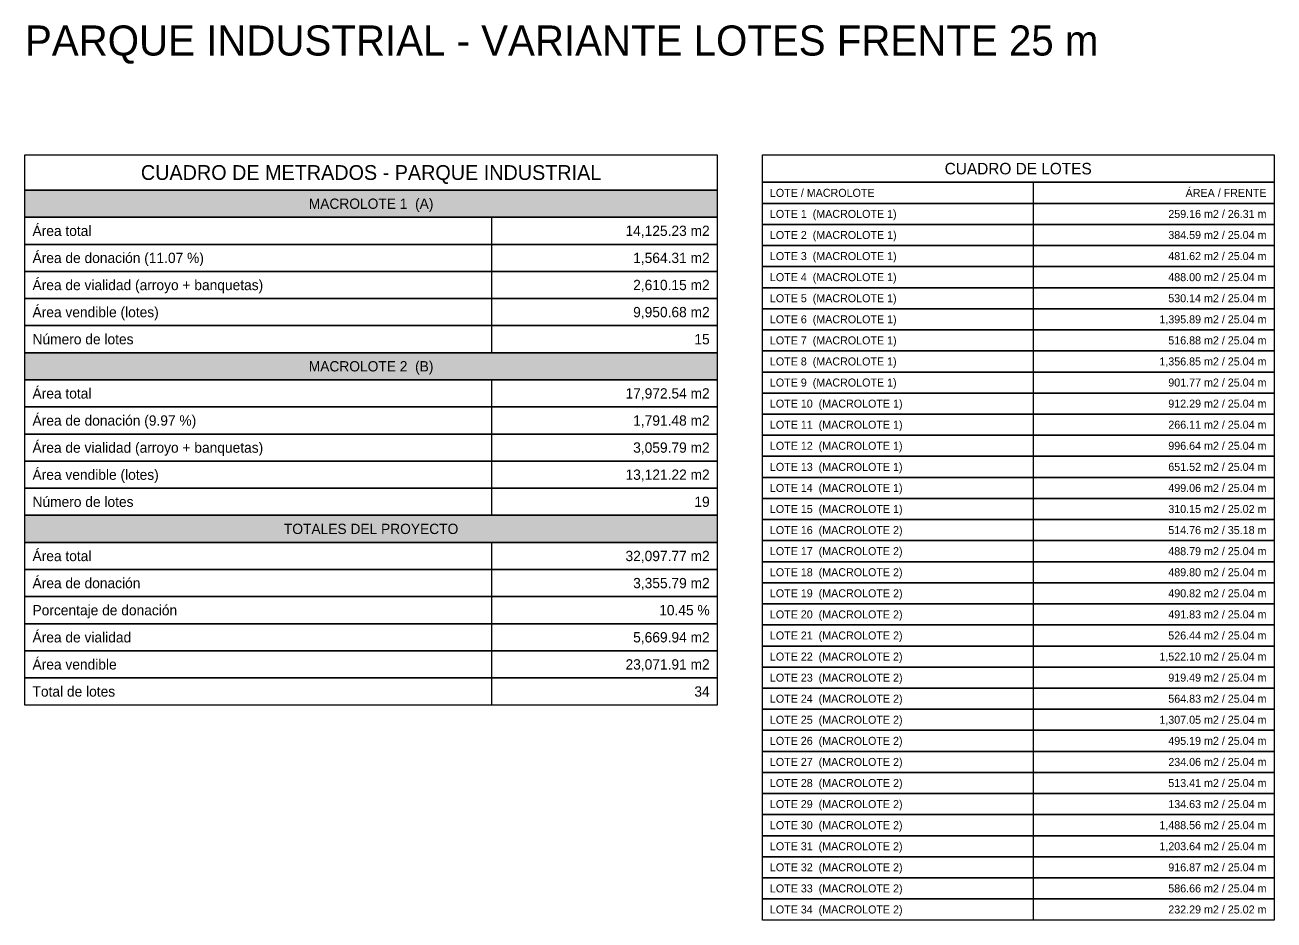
# Model space of a CAD drawing. Header units: metres. Extents: x 357816 to 358234, y 2285110 to 2285487.
# Drawn here: x 357880 to 358046, y 2285368.4 to 2285487.3 of the extents above; entities that cross this region are included whole.
import ezdxf
from ezdxf.enums import TextEntityAlignment as Align

# ---------------------------------------------------------------- set-up
doc = ezdxf.new("R2010")
doc.units = ezdxf.units.M
doc.header["$LTSCALE"] = 0.5
doc.layers.add('TABLA_CONTENIDOS', color=7, linetype='Continuous')
doc.layers.add('TEXTOS', color=7, linetype='Continuous')

# ---------------------------------------------------------------- blocks, each defined once
blk = doc.blocks.new('TABLA_CONTENIDOS')
at = {"layer": 'TABLA_CONTENIDOS', "transparency": 33554508}
for points in [[(0, -4.68), (92, -4.68), (92, -8.28), (0, -8.28)], [(0, -26.28), (92, -26.28), (92, -29.88), (0, -29.88)], [(0, -47.88), (92, -47.88), (92, -51.48), (0, -51.48)]]:
    blk.add_hatch(color=8, dxfattribs=at).paths.add_polyline_path(points)
at = {"layer": 'TABLA_CONTENIDOS'}
for p, q in [((62, -8.28), (62, -11.88)), ((62, -11.88), (62, -15.48)), ((62, -15.48), (62, -19.08)), ((62, -19.08), (62, -22.68)), ((62, -22.68), (62, -26.28)), ((62, -29.88), (62, -33.48)), ((62, -33.48), (62, -37.08)), ((62, -37.08), (62, -40.68)), ((62, -40.68), (62, -44.28)), ((62, -44.28), (62, -47.88)), ((62, -51.48), (62, -55.08)), ((62, -55.08), (62, -58.68)), ((62, -58.68), (62, -62.28)), ((62, -62.28), (62, -65.88)), ((62, -65.88), (62, -69.48)), ((62, -69.48), (62, -73.08))]:
    blk.add_line(p, q, dxfattribs=at)
for points in [[(0, 0), (92, 0), (92, -4.68), (0, -4.68)], [(0, -4.68), (92, -4.68), (92, -8.28), (0, -8.28)], [(0, -8.28), (92, -8.28), (92, -11.88), (0, -11.88)], [(0, -11.88), (92, -11.88), (92, -15.48), (0, -15.48)], [(0, -15.48), (92, -15.48), (92, -19.08), (0, -19.08)], [(0, -19.08), (92, -19.08), (92, -22.68), (0, -22.68)], [(0, -22.68), (92, -22.68), (92, -26.28), (0, -26.28)], [(0, -26.28), (92, -26.28), (92, -29.88), (0, -29.88)], [(0, -29.88), (92, -29.88), (92, -33.48), (0, -33.48)], [(0, -33.48), (92, -33.48), (92, -37.08), (0, -37.08)], [(0, -37.08), (92, -37.08), (92, -40.68), (0, -40.68)], [(0, -40.68), (92, -40.68), (92, -44.28), (0, -44.28)], [(0, -44.28), (92, -44.28), (92, -47.88), (0, -47.88)], [(0, -47.88), (92, -47.88), (92, -51.48), (0, -51.48)], [(0, -51.48), (92, -51.48), (92, -55.08), (0, -55.08)], [(0, -55.08), (92, -55.08), (92, -58.68), (0, -58.68)], [(0, -58.68), (92, -58.68), (92, -62.28), (0, -62.28)], [(0, -62.28), (92, -62.28), (92, -65.88), (0, -65.88)], [(0, -65.88), (92, -65.88), (92, -69.48), (0, -69.48)], [(0, -69.48), (92, -69.48), (92, -73.08), (0, -73.08)]]:
    blk.add_lwpolyline(points, close=True, dxfattribs=at)
for s, height, p in [('CUADRO DE METRADOS - PARQUE INDUSTRIAL', 1.9656, (46, -2.34)), ('MACROLOTE 1  (A)', 1.368, (46, -6.48)), ('MACROLOTE 2  (B)', 1.368, (46, -28.08)), ('TOTALES DEL PROYECTO', 1.368, (46, -49.68))]:
    blk.add_text(s, height=height, dxfattribs=at).set_placement(p, align=Align.MIDDLE_CENTER)
for s, p in [('Área total', (1, -10.08)), ('Área de donación (11.07 %)', (1, -13.68)), ('Área de vialidad (arroyo + banquetas)', (1, -17.28)), ('Área vendible (lotes)', (1, -20.88)), ('Número de lotes', (1, -24.48)), ('Área total', (1, -31.68)), ('Área de donación (9.97 %)', (1, -35.28)), ('Área de vialidad (arroyo + banquetas)', (1, -38.88)), ('Área vendible (lotes)', (1, -42.48)), ('Número de lotes', (1, -46.08)), ('Área total', (1, -53.28)), ('Área de donación', (1, -56.88)), ('Porcentaje de donación', (1, -60.48)), ('Área de vialidad', (1, -64.08)), ('Área vendible', (1, -67.68)), ('Total de lotes', (1, -71.28))]:
    blk.add_text(s, height=1.368, dxfattribs=at).set_placement(p, align=Align.MIDDLE_LEFT)
for s, p in [('14,125.23 m2', (91, -10.08)), ('1,564.31 m2', (91, -13.68)), ('2,610.15 m2', (91, -17.28)), ('9,950.68 m2', (91, -20.88)), ('15', (91, -24.48)), ('17,972.54 m2', (91, -31.68)), ('1,791.48 m2', (91, -35.28)), ('3,059.79 m2', (91, -38.88)), ('13,121.22 m2', (91, -42.48)), ('19', (91, -46.08)), ('32,097.77 m2', (91, -53.28)), ('3,355.79 m2', (91, -56.88)), ('10.45 %', (91, -60.48)), ('5,669.94 m2', (91, -64.08)), ('23,071.91 m2', (91, -67.68)), ('34', (91, -71.28))]:
    blk.add_text(s, height=1.368, dxfattribs=at).set_placement(p, align=Align.MIDDLE_RIGHT)
blk = doc.blocks.new('TABLA_CONTENIDOS_LOTES')
at = {"layer": 'TABLA_CONTENIDOS'}
for p, q in [((36, -3.64), (36, -6.44)), ((36, -6.44), (36, -9.24)), ((36, -9.24), (36, -12.04)), ((36, -12.04), (36, -14.84)), ((36, -14.84), (36, -17.64)), ((36, -17.64), (36, -20.44)), ((36, -20.44), (36, -23.24)), ((36, -23.24), (36, -26.04)), ((36, -26.04), (36, -28.84)), ((36, -28.84), (36, -31.64)), ((36, -31.64), (36, -34.44)), ((36, -34.44), (36, -37.24)), ((36, -37.24), (36, -40.04)), ((36, -40.04), (36, -42.84)), ((36, -42.84), (36, -45.64)), ((36, -45.64), (36, -48.44)), ((36, -48.44), (36, -51.24)), ((36, -51.24), (36, -54.04)), ((36, -54.04), (36, -56.84)), ((36, -56.84), (36, -59.64)), ((36, -59.64), (36, -62.44)), ((36, -62.44), (36, -65.24)), ((36, -65.24), (36, -68.04)), ((36, -68.04), (36, -70.84)), ((36, -70.84), (36, -73.64)), ((36, -73.64), (36, -76.44)), ((36, -76.44), (36, -79.24)), ((36, -79.24), (36, -82.04)), ((36, -82.04), (36, -84.84)), ((36, -84.84), (36, -87.64)), ((36, -87.64), (36, -90.44)), ((36, -90.44), (36, -93.24)), ((36, -93.24), (36, -96.04)), ((36, -96.04), (36, -98.84)), ((36, -98.84), (36, -101.64))]:
    blk.add_line(p, q, dxfattribs=at)
for points in [[(0, 0), (68, 0), (68, -3.64), (0, -3.64)], [(0, -3.64), (68, -3.64), (68, -6.44), (0, -6.44)], [(0, -6.44), (68, -6.44), (68, -9.24), (0, -9.24)], [(0, -9.24), (68, -9.24), (68, -12.04), (0, -12.04)], [(0, -12.04), (68, -12.04), (68, -14.84), (0, -14.84)], [(0, -14.84), (68, -14.84), (68, -17.64), (0, -17.64)], [(0, -17.64), (68, -17.64), (68, -20.44), (0, -20.44)], [(0, -20.44), (68, -20.44), (68, -23.24), (0, -23.24)], [(0, -23.24), (68, -23.24), (68, -26.04), (0, -26.04)], [(0, -26.04), (68, -26.04), (68, -28.84), (0, -28.84)], [(0, -28.84), (68, -28.84), (68, -31.64), (0, -31.64)], [(0, -31.64), (68, -31.64), (68, -34.44), (0, -34.44)], [(0, -34.44), (68, -34.44), (68, -37.24), (0, -37.24)], [(0, -37.24), (68, -37.24), (68, -40.04), (0, -40.04)], [(0, -40.04), (68, -40.04), (68, -42.84), (0, -42.84)], [(0, -42.84), (68, -42.84), (68, -45.64), (0, -45.64)], [(0, -45.64), (68, -45.64), (68, -48.44), (0, -48.44)], [(0, -48.44), (68, -48.44), (68, -51.24), (0, -51.24)], [(0, -51.24), (68, -51.24), (68, -54.04), (0, -54.04)], [(0, -54.04), (68, -54.04), (68, -56.84), (0, -56.84)], [(0, -56.84), (68, -56.84), (68, -59.64), (0, -59.64)], [(0, -59.64), (68, -59.64), (68, -62.44), (0, -62.44)], [(0, -62.44), (68, -62.44), (68, -65.24), (0, -65.24)], [(0, -65.24), (68, -65.24), (68, -68.04), (0, -68.04)], [(0, -68.04), (68, -68.04), (68, -70.84), (0, -70.84)], [(0, -70.84), (68, -70.84), (68, -73.64), (0, -73.64)], [(0, -73.64), (68, -73.64), (68, -76.44), (0, -76.44)], [(0, -76.44), (68, -76.44), (68, -79.24), (0, -79.24)], [(0, -79.24), (68, -79.24), (68, -82.04), (0, -82.04)], [(0, -82.04), (68, -82.04), (68, -84.84), (0, -84.84)], [(0, -84.84), (68, -84.84), (68, -87.64), (0, -87.64)], [(0, -87.64), (68, -87.64), (68, -90.44), (0, -90.44)], [(0, -90.44), (68, -90.44), (68, -93.24), (0, -93.24)], [(0, -93.24), (68, -93.24), (68, -96.04), (0, -96.04)], [(0, -96.04), (68, -96.04), (68, -98.84), (0, -98.84)], [(0, -98.84), (68, -98.84), (68, -101.64), (0, -101.64)]]:
    blk.add_lwpolyline(points, close=True, dxfattribs=at)
blk.add_text('CUADRO DE LOTES', height=1.5288, dxfattribs=at).set_placement((34, -1.82), align=Align.MIDDLE_CENTER)
for s, p in [('LOTE / MACROLOTE', (1, -5.04)), ('LOTE 1  (MACROLOTE 1)', (1, -7.84)), ('LOTE 2  (MACROLOTE 1)', (1, -10.64)), ('LOTE 3  (MACROLOTE 1)', (1, -13.44)), ('LOTE 4  (MACROLOTE 1)', (1, -16.24)), ('LOTE 5  (MACROLOTE 1)', (1, -19.04)), ('LOTE 6  (MACROLOTE 1)', (1, -21.84)), ('LOTE 7  (MACROLOTE 1)', (1, -24.64)), ('LOTE 8  (MACROLOTE 1)', (1, -27.44)), ('LOTE 9  (MACROLOTE 1)', (1, -30.24)), ('LOTE 10  (MACROLOTE 1)', (1, -33.04)), ('LOTE 11  (MACROLOTE 1)', (1, -35.84)), ('LOTE 12  (MACROLOTE 1)', (1, -38.64)), ('LOTE 13  (MACROLOTE 1)', (1, -41.44)), ('LOTE 14  (MACROLOTE 1)', (1, -44.24)), ('LOTE 15  (MACROLOTE 1)', (1, -47.04)), ('LOTE 16  (MACROLOTE 2)', (1, -49.84)), ('LOTE 17  (MACROLOTE 2)', (1, -52.64)), ('LOTE 18  (MACROLOTE 2)', (1, -55.44)), ('LOTE 19  (MACROLOTE 2)', (1, -58.24)), ('LOTE 20  (MACROLOTE 2)', (1, -61.04)), ('LOTE 21  (MACROLOTE 2)', (1, -63.84)), ('LOTE 22  (MACROLOTE 2)', (1, -66.64)), ('LOTE 23  (MACROLOTE 2)', (1, -69.44)), ('LOTE 24  (MACROLOTE 2)', (1, -72.24)), ('LOTE 25  (MACROLOTE 2)', (1, -75.04)), ('LOTE 26  (MACROLOTE 2)', (1, -77.84)), ('LOTE 27  (MACROLOTE 2)', (1, -80.64)), ('LOTE 28  (MACROLOTE 2)', (1, -83.44)), ('LOTE 29  (MACROLOTE 2)', (1, -86.24)), ('LOTE 30  (MACROLOTE 2)', (1, -89.04)), ('LOTE 31  (MACROLOTE 2)', (1, -91.84)), ('LOTE 32  (MACROLOTE 2)', (1, -94.64)), ('LOTE 33  (MACROLOTE 2)', (1, -97.44)), ('LOTE 34  (MACROLOTE 2)', (1, -100.24))]:
    blk.add_text(s, height=1.064, dxfattribs=at).set_placement(p, align=Align.MIDDLE_LEFT)
for s, p in [('ÁREA / FRENTE', (67, -5.04)), ('259.16 m2 / 26.31 m', (67, -7.84)), ('384.59 m2 / 25.04 m', (67, -10.64)), ('481.62 m2 / 25.04 m', (67, -13.44)), ('488.00 m2 / 25.04 m', (67, -16.24)), ('530.14 m2 / 25.04 m', (67, -19.04)), ('1,395.89 m2 / 25.04 m', (67, -21.84)), ('516.88 m2 / 25.04 m', (67, -24.64)), ('1,356.85 m2 / 25.04 m', (67, -27.44)), ('901.77 m2 / 25.04 m', (67, -30.24)), ('912.29 m2 / 25.04 m', (67, -33.04)), ('266.11 m2 / 25.04 m', (67, -35.84)), ('996.64 m2 / 25.04 m', (67, -38.64)), ('651.52 m2 / 25.04 m', (67, -41.44)), ('499.06 m2 / 25.04 m', (67, -44.24)), ('310.15 m2 / 25.02 m', (67, -47.04)), ('514.76 m2 / 35.18 m', (67, -49.84)), ('488.79 m2 / 25.04 m', (67, -52.64)), ('489.80 m2 / 25.04 m', (67, -55.44)), ('490.82 m2 / 25.04 m', (67, -58.24)), ('491.83 m2 / 25.04 m', (67, -61.04)), ('526.44 m2 / 25.04 m', (67, -63.84)), ('1,522.10 m2 / 25.04 m', (67, -66.64)), ('919.49 m2 / 25.04 m', (67, -69.44)), ('564.83 m2 / 25.04 m', (67, -72.24)), ('1,307.05 m2 / 25.04 m', (67, -75.04)), ('495.19 m2 / 25.04 m', (67, -77.84)), ('234.06 m2 / 25.04 m', (67, -80.64)), ('513.41 m2 / 25.04 m', (67, -83.44)), ('134.63 m2 / 25.04 m', (67, -86.24)), ('1,488.56 m2 / 25.04 m', (67, -89.04)), ('1,203.64 m2 / 25.04 m', (67, -91.84)), ('916.87 m2 / 25.04 m', (67, -94.64)), ('586.66 m2 / 25.04 m', (67, -97.44)), ('232.29 m2 / 25.02 m', (67, -100.24))]:
    blk.add_text(s, height=1.064, dxfattribs=at).set_placement(p, align=Align.MIDDLE_RIGHT)

msp = doc.modelspace()

# ---------------------------------------------------------------- block references
at = {"layer": 'TABLA_CONTENIDOS'}
for name, p in [('TABLA_CONTENIDOS', (357880, 2285470)), ('TABLA_CONTENIDOS_LOTES', (357978, 2285470))]:
    msp.add_blockref(name, p, dxfattribs=at)

# ---------------------------------------------------------------- texts
at = {"layer": 'TEXTOS'}
msp.add_text('PARQUE INDUSTRIAL - VARIANTE LOTES FRENTE 25 m', height=4, dxfattribs=at).set_placement((357880, 2285482), align=Align.BOTTOM_LEFT)

doc.saveas('drawing.dxf')
